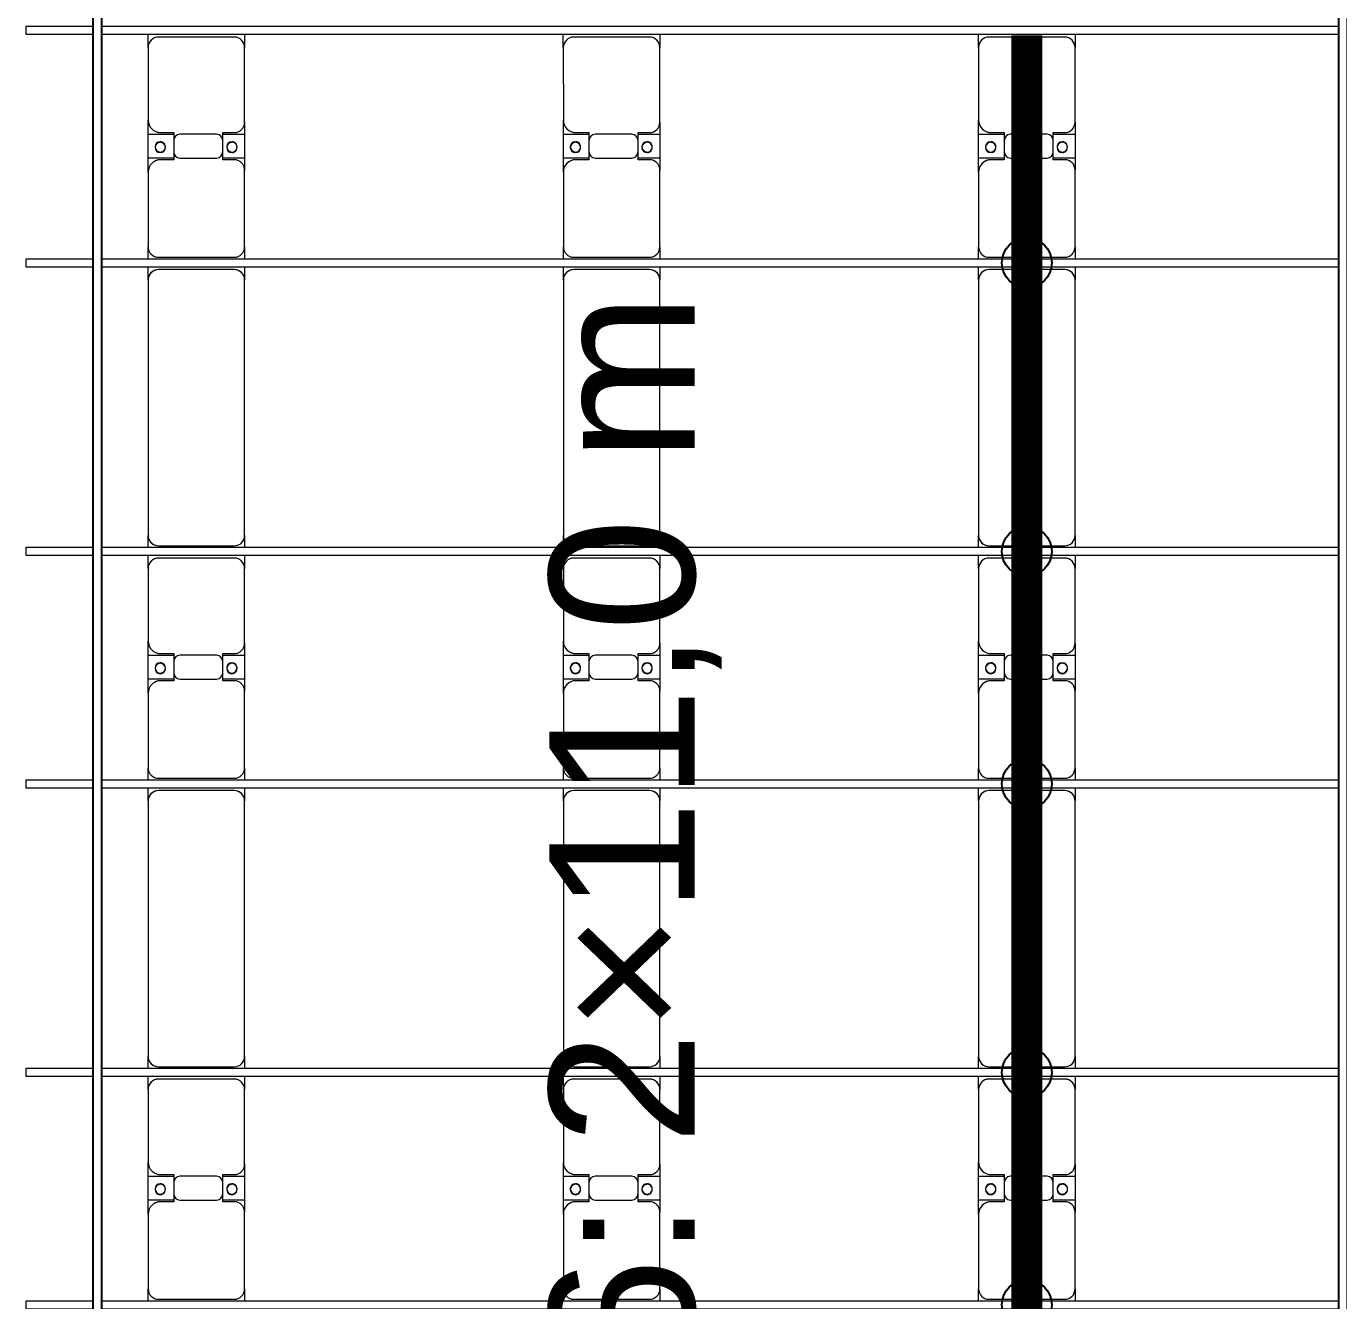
# Model space of a CAD drawing. Header units: millimetres. Extents: x -496478 to -186190, y -204059 to -87354.
# Drawn here: x -489553 to -483231, y -193780 to -187640 of the extents above; entities that cross this region are included whole.
import ezdxf

# ---------------------------------------------------------------- set-up
doc = ezdxf.new("R2010")
doc.units = ezdxf.units.MM
for name, color, linetype, lineweight in [('A-DETL-MBND', 5, 'Continuous', 9), ('A-GENM', 13, 'Continuous', 9), ('S-BEAM', 12, 'Continuous', 9)]:
    doc.layers.add(name, color=color, linetype=linetype, lineweight=lineweight)
doc.layers.add('GC-GHI CHU', color=2, linetype='Continuous')
doc.layers.add('GC-HOP 40x60 GIA CUONG', color=1, linetype='Continuous')
doc.styles.add('GC_VN', font='arial.ttf')

# ---------------------------------------------------------------- blocks, each defined once
blk = doc.blocks.new('Dai phao do pin - DẢI PHAO ĐỠ PIN-V117-BỐ TRÍ KHUNG KẾT CẤU BÈ PIN 01')
at = {"layer": 'A-DETL-MBND', "color": 8}
for p, q in [((3222.6, 241.6), (3279.7, 241.6)), ((3229.7, 191.6), (3229.7, -173.4)), ((3639.7, 241.6), (3279.7, 241.6)), ((3639.7, 241.6), (3822.2, 241.6)), ((3707.8, 241.6), (3890.3, 241.6)), ((3707.8, 118.2), (3707.8, 241.6)), ((3822.2, 241.6), (3822.2, 118.2)), ((4240.3, 241.6), (3890.3, 241.6)), ((4240.3, 241.6), (4302.6, 241.6)), ((4290.3, -173.4), (4290.3, 191.6)), ((4342.6, 241.6), (4399.7, 241.6)), ((4349.7, 191.6), (4349.7, -173.4)), ((5630.3, 241.6), (4399.7, 241.6)), ((5630.3, 241.6), (5692.6, 241.6)), ((5680.3, -173.4), (5680.3, 191.6)), ((5732.6, 241.6), (5789.7, 241.6)), ((5739.7, 191.6), (5739.7, -173.4)), ((6149.7, 241.6), (5789.7, 241.6)), ((6149.7, 241.6), (6332.2, 241.6)), ((6217.8, 241.6), (6400.3, 241.6)), ((6217.8, 118.2), (6217.8, 241.6)), ((6332.2, 241.6), (6332.2, 118.2)), ((6750.3, 241.6), (6400.3, 241.6)), ((6750.3, 241.6), (6812.6, 241.6)), ((6800.3, -173.4), (6800.3, 191.6)), ((6852.6, 241.6), (6909.7, 241.6)), ((6859.7, 191.6), (6859.7, -173.4)), ((8140.3, 241.6), (6909.7, 241.6)), ((8140.3, 241.6), (8202.6, 241.6)), ((8190.3, -173.4), (8190.3, 191.6)), ((8242.6, 241.6), (8299.7, 241.6)), ((8249.7, 191.6), (8249.7, -173.4)), ((8659.7, 241.6), (8299.7, 241.6)), ((8659.7, 241.6), (8842.2, 241.6)), ((8727.8, 241.6), (8910.3, 241.6)), ((8727.8, 118.2), (8727.8, 241.6)), ((8842.2, 241.6), (8842.2, 118.2)), ((9260.3, 241.6), (8910.3, 241.6)), ((9260.3, 241.6), (9322.6, 241.6)), ((9310.3, -173.4), (9310.3, 191.6)), ((3699.7, 118.2), (3699.7, 181.6)), ((3830.3, 181.6), (3830.3, 118.2)), ((6209.7, 118.2), (6209.7, 181.6)), ((6340.3, 181.6), (6340.3, 118.2)), ((8719.7, 118.2), (8719.7, 181.6)), ((8850.3, 181.6), (8850.3, 118.2)), ((3792.2, 118.2), (3699.7, 118.2)), ((3707.8, 88.2), (3707.8, -88.2)), ((3830.3, 118.2), (3737.8, 118.2)), ((3822.2, -88.2), (3822.2, 88.2)), ((6302.2, 118.2), (6209.7, 118.2)), ((6217.8, 88.2), (6217.8, -88.2)), ((6340.3, 118.2), (6247.8, 118.2)), ((6332.2, -88.2), (6332.2, 88.2)), ((8812.2, 118.2), (8719.7, 118.2)), ((8727.8, 88.2), (8727.8, -88.2)), ((8850.3, 118.2), (8757.8, 118.2)), ((8842.2, -88.2), (8842.2, 88.2)), ((3699.7, -173.4), (3699.7, -118.2)), ((3699.7, -118.2), (3792.2, -118.2)), ((3707.8, -223.4), (3707.8, -118.2)), ((3737.8, -118.2), (3830.3, -118.2)), ((3822.2, -118.2), (3822.2, -223.4)), ((3830.3, -118.2), (3830.3, -173.4)), ((6209.7, -173.4), (6209.7, -118.2)), ((6209.7, -118.2), (6302.2, -118.2)), ((6217.8, -223.4), (6217.8, -118.2)), ((6247.8, -118.2), (6340.3, -118.2)), ((6332.2, -118.2), (6332.2, -223.4)), ((6340.3, -118.2), (6340.3, -173.4)), ((8719.7, -173.4), (8719.7, -118.2)), ((8719.7, -118.2), (8812.2, -118.2)), ((8727.8, -223.4), (8727.8, -118.2)), ((8757.8, -118.2), (8850.3, -118.2)), ((8842.2, -118.2), (8842.2, -223.4)), ((8850.3, -118.2), (8850.3, -173.4)), ((3279.7, -223.4), (3222.6, -223.4)), ((3279.7, -223.4), (3649.7, -223.4)), ((3822.2, -223.4), (3649.7, -223.4)), ((3880.3, -223.4), (3707.8, -223.4)), ((3880.3, -223.4), (4240.3, -223.4)), ((4302.6, -223.4), (4240.3, -223.4)), ((4399.7, -223.4), (4342.6, -223.4)), ((4399.7, -223.4), (5630.3, -223.4)), ((5692.6, -223.4), (5630.3, -223.4)), ((5789.7, -223.4), (5732.6, -223.4)), ((5789.7, -223.4), (6159.7, -223.4)), ((6332.2, -223.4), (6159.7, -223.4)), ((6390.3, -223.4), (6217.8, -223.4)), ((6390.3, -223.4), (6750.3, -223.4)), ((6812.6, -223.4), (6750.3, -223.4)), ((6909.7, -223.4), (6852.6, -223.4)), ((6909.7, -223.4), (8140.3, -223.4)), ((8202.6, -223.4), (8140.3, -223.4)), ((8299.7, -223.4), (8242.6, -223.4)), ((8299.7, -223.4), (8669.7, -223.4)), ((8842.2, -223.4), (8669.7, -223.4)), ((8900.3, -223.4), (8727.8, -223.4)), ((8900.3, -223.4), (9260.3, -223.4)), ((9322.6, -223.4), (9260.3, -223.4))]:
    blk.add_line(p, q, dxfattribs=at)
for centre, radius, start, end in [((3279.7, 191.6), 50, 90, 180), ((3279.7, 191.6), 50, 135, 180), ((3639.7, 181.6), 60, 360, 90), ((3639.7, 181.6), 60, 360, 42.67657), ((3758.6, 183.2), 25, 360, 180), ((3761.4, 183.2), 25, 0, 180), ((3890.3, 181.6), 60, 90, 180), ((3890.3, 181.6), 60, 135, 180), ((4240.3, 191.6), 50, 360, 90), ((4240.3, 191.6), 50, 360, 45), ((4399.7, 191.6), 50, 90, 180), ((4399.7, 191.6), 50, 105.66771, 180), ((5630.3, 191.6), 50, 360, 90), ((5630.3, 191.6), 50, 15, 90), ((5789.7, 191.6), 50, 90, 180), ((5789.7, 191.6), 50, 135, 180), ((6149.7, 181.6), 60, 0, 90), ((6149.7, 181.6), 60, 0, 45), ((6268.6, 183.2), 25, 0, 180), ((6271.4, 183.2), 25, 0, 180), ((6400.3, 181.6), 60, 90, 180), ((6400.3, 181.6), 60, 135, 180), ((6750.3, 191.6), 50, 360, 90), ((6750.3, 191.6), 50, 360, 45), ((6909.7, 191.6), 50, 90, 180), ((6909.7, 191.6), 50, 105.76751, 180), ((8140.3, 191.6), 50, 360, 90), ((8140.3, 191.6), 50, 15, 90), ((8299.7, 191.6), 50, 90, 180), ((8299.7, 191.6), 50, 135, 180), ((8659.7, 181.6), 60, 0, 90), ((8659.7, 181.6), 60, 0, 45), ((8778.6, 183.2), 25, 360, 180), ((8781.4, 183.2), 25, 360, 180), ((8910.3, 181.6), 60, 90, 180), ((8910.3, 181.6), 60, 135, 180), ((9260.3, 191.6), 50, 360, 90), ((9260.3, 191.6), 50, 360, 45), ((3758.6, 183.2), 25, 180, 0), ((3761.4, 183.2), 25, 180, 0), ((3761.4, 183.2), 25, 180, 195), ((6268.6, 183.2), 25, 180, 360), ((6271.4, 183.2), 25, 180, 0), ((6271.4, 183.2), 25, 180, 195), ((8778.6, 183.2), 25, 180, 360), ((8781.4, 183.2), 25, 180, 0), ((8781.4, 183.2), 25, 180, 195), ((3737.8, 88.2), 30, 90, 180), ((3792.2, 88.2), 30, 360, 90), ((6247.8, 88.2), 30, 90, 180), ((6302.2, 88.2), 30, 360, 90), ((8757.8, 88.2), 30, 90, 180), ((8812.2, 88.2), 30, 360, 90), ((3737.8, -88.2), 30, 180, 270), ((3792.2, -88.2), 30, 270, 360), ((6247.8, -88.2), 30, 180, 270), ((6302.2, -88.2), 30, 270, 360), ((8757.8, -88.2), 30, 180, 270), ((8812.2, -88.2), 30, 270, 360), ((3279.7, -173.4), 50, 180, 270), ((3279.7, -173.4), 50, 180, 225), ((3649.7, -173.4), 50, 270, 360), ((3649.7, -173.4), 50, 315, 360), ((3758.6, -161.8), 25, 0, 180), ((3758.6, -161.8), 25, 180, 0), ((3761.4, -161.8), 25, 0, 180), ((3761.4, -161.8), 25, 120, 180), ((3761.4, -161.8), 25, 180, 0), ((3761.4, -161.8), 25, 75, 105), ((3758.6, -161.8), 25, 75, 90), ((3758.6, -161.8), 25, 30, 45), ((3758.6, -161.8), 25, 0, 15), ((3880.3, -173.4), 50, 180, 270), ((3880.3, -173.4), 50, 180, 225), ((4240.3, -173.4), 50, 270, 360), ((4240.3, -173.4), 50, 315, 360), ((4399.7, -173.4), 50, 180, 270), ((4399.7, -173.4), 50, 180, 270), ((5630.3, -173.4), 50, 270, 360), ((5630.3, -173.4), 50, 285, 360), ((5789.7, -173.4), 50, 180, 270), ((5789.7, -173.4), 50, 180, 225), ((6159.7, -173.4), 50, 270, 360), ((6159.7, -173.4), 50, 315, 360), ((6268.6, -161.8), 25, 0, 180), ((6268.6, -161.8), 25, 180, 0), ((6271.4, -161.8), 25, 0, 180), ((6271.4, -161.8), 25, 120, 180), ((6271.4, -161.8), 25, 180, 360), ((6271.4, -161.8), 25, 75, 105), ((6268.6, -161.8), 25, 75, 90), ((6268.6, -161.8), 25, 30, 45), ((6268.6, -161.8), 25, 0, 15), ((6390.3, -173.4), 50, 180, 270), ((6390.3, -173.4), 50, 180, 225), ((6750.3, -173.4), 50, 270, 360), ((6750.3, -173.4), 50, 315, 360), ((6909.7, -173.4), 50, 180, 270), ((6909.7, -173.4), 50, 180, 270), ((8140.3, -173.4), 50, 270, 360), ((8140.3, -173.4), 50, 285, 360), ((8299.7, -173.4), 50, 180, 270), ((8299.7, -173.4), 50, 180, 225), ((8669.7, -173.4), 50, 270, 0), ((8669.7, -173.4), 50, 315, 360), ((8778.6, -161.8), 25, 0, 180), ((8778.6, -161.8), 25, 180, 0), ((8781.4, -161.8), 25, 0, 180), ((8781.4, -161.8), 25, 120, 180), ((8781.4, -161.8), 25, 180, 0), ((8781.4, -161.8), 25, 75, 105), ((8778.6, -161.8), 25, 75, 90), ((8778.6, -161.8), 25, 30, 45), ((8778.6, -161.8), 25, 0, 15), ((8900.3, -173.4), 50, 180, 270), ((8900.3, -173.4), 50, 180, 225), ((9260.3, -173.4), 50, 270, 360), ((9260.3, -173.4), 50, 315, 360)]:
    blk.add_arc(centre, radius, start, end, dxfattribs=at)
blk = doc.blocks.new('Dai phao do pin - DẢI PHAO ĐỠ PIN-V118-BỐ TRÍ KHUNG KẾT CẤU BÈ PIN 01')
at = {"layer": 'A-DETL-MBND', "color": 8}
for p, q in [((3222.6, 241.6), (3279.7, 241.6)), ((3229.7, 191.6), (3229.7, -173.4)), ((3639.7, 241.6), (3279.7, 241.6)), ((3639.7, 241.6), (3822.2, 241.6)), ((3707.8, 241.6), (3890.3, 241.6)), ((3707.8, 118.2), (3707.8, 241.6)), ((3822.2, 241.6), (3822.2, 118.2)), ((4240.3, 241.6), (3890.3, 241.6)), ((4240.3, 241.6), (4302.6, 241.6)), ((4290.3, -173.4), (4290.3, 191.6)), ((4342.6, 241.6), (4399.7, 241.6)), ((4349.7, 191.6), (4349.7, -173.4)), ((5630.3, 241.6), (4399.7, 241.6)), ((5630.3, 241.6), (5692.6, 241.6)), ((5680.3, -173.4), (5680.3, 191.6)), ((5732.6, 241.6), (5789.7, 241.6)), ((5739.7, 191.6), (5739.7, -173.4)), ((6149.7, 241.6), (5789.7, 241.6)), ((6149.7, 241.6), (6332.2, 241.6)), ((6217.8, 241.6), (6400.3, 241.6)), ((6217.8, 118.2), (6217.8, 241.6)), ((6332.2, 241.6), (6332.2, 118.2)), ((6750.3, 241.6), (6400.3, 241.6)), ((6750.3, 241.6), (6812.6, 241.6)), ((6800.3, -173.4), (6800.3, 191.6)), ((6852.6, 241.6), (6909.7, 241.6)), ((6859.7, 191.6), (6859.7, -173.4)), ((8140.3, 241.6), (6909.7, 241.6)), ((8140.3, 241.6), (8202.6, 241.6)), ((8190.3, -173.4), (8190.3, 191.6)), ((8242.6, 241.6), (8299.7, 241.6)), ((8249.7, 191.6), (8249.7, -173.4)), ((8659.7, 241.6), (8299.7, 241.6)), ((8659.7, 241.6), (8842.2, 241.6)), ((8727.8, 241.6), (8910.3, 241.6)), ((8727.8, 118.2), (8727.8, 241.6)), ((8842.2, 241.6), (8842.2, 118.2)), ((9260.3, 241.6), (8910.3, 241.6)), ((9260.3, 241.6), (9322.6, 241.6)), ((9310.3, -173.4), (9310.3, 191.6)), ((3699.7, 118.2), (3699.7, 181.6)), ((3830.3, 181.6), (3830.3, 118.2)), ((6209.7, 118.2), (6209.7, 181.6)), ((6340.3, 181.6), (6340.3, 118.2)), ((8719.7, 118.2), (8719.7, 181.6)), ((8850.3, 181.6), (8850.3, 118.2)), ((3792.2, 118.2), (3699.7, 118.2)), ((3707.8, 88.2), (3707.8, -88.2)), ((3830.3, 118.2), (3737.8, 118.2)), ((3822.2, -88.2), (3822.2, 88.2)), ((6302.2, 118.2), (6209.7, 118.2)), ((6217.8, 88.2), (6217.8, -88.2)), ((6340.3, 118.2), (6247.8, 118.2)), ((6332.2, -88.2), (6332.2, 88.2)), ((8812.2, 118.2), (8719.7, 118.2)), ((8727.8, 88.2), (8727.8, -88.2)), ((8850.3, 118.2), (8757.8, 118.2)), ((8842.2, -88.2), (8842.2, 88.2)), ((3699.7, -173.4), (3699.7, -118.2)), ((3699.7, -118.2), (3792.2, -118.2)), ((3707.8, -223.4), (3707.8, -118.2)), ((3737.8, -118.2), (3830.3, -118.2)), ((3822.2, -118.2), (3822.2, -223.4)), ((3830.3, -118.2), (3830.3, -173.4)), ((6209.7, -173.4), (6209.7, -118.2)), ((6209.7, -118.2), (6302.2, -118.2)), ((6217.8, -223.4), (6217.8, -118.2)), ((6247.8, -118.2), (6340.3, -118.2)), ((6332.2, -118.2), (6332.2, -223.4)), ((6340.3, -118.2), (6340.3, -173.4)), ((8719.7, -173.4), (8719.7, -118.2)), ((8719.7, -118.2), (8812.2, -118.2)), ((8727.8, -223.4), (8727.8, -118.2)), ((8757.8, -118.2), (8850.3, -118.2)), ((8842.2, -118.2), (8842.2, -223.4)), ((8850.3, -118.2), (8850.3, -173.4)), ((3279.7, -223.4), (3222.6, -223.4)), ((3279.7, -223.4), (3649.7, -223.4)), ((3822.2, -223.4), (3649.7, -223.4)), ((3880.3, -223.4), (3707.8, -223.4)), ((3880.3, -223.4), (4240.3, -223.4)), ((4302.6, -223.4), (4240.3, -223.4)), ((4399.7, -223.4), (4342.6, -223.4)), ((4399.7, -223.4), (5630.3, -223.4)), ((5692.6, -223.4), (5630.3, -223.4)), ((5789.7, -223.4), (5732.6, -223.4)), ((5789.7, -223.4), (6159.7, -223.4)), ((6332.2, -223.4), (6159.7, -223.4)), ((6390.3, -223.4), (6217.8, -223.4)), ((6390.3, -223.4), (6750.3, -223.4)), ((6812.6, -223.4), (6750.3, -223.4)), ((6909.7, -223.4), (6852.6, -223.4)), ((6909.7, -223.4), (8140.3, -223.4)), ((8202.6, -223.4), (8140.3, -223.4)), ((8299.7, -223.4), (8242.6, -223.4)), ((8299.7, -223.4), (8669.7, -223.4)), ((8842.2, -223.4), (8669.7, -223.4)), ((8900.3, -223.4), (8727.8, -223.4)), ((8900.3, -223.4), (9260.3, -223.4)), ((9322.6, -223.4), (9260.3, -223.4))]:
    blk.add_line(p, q, dxfattribs=at)
for centre, radius, start, end in [((3279.7, 191.6), 50, 90, 180), ((3279.7, 191.6), 50, 135, 180), ((3639.7, 181.6), 60, 360, 90), ((3639.7, 181.6), 60, 360, 42.63491), ((3758.6, 183.2), 25, 360, 180), ((3761.4, 183.2), 25, 0, 180), ((3890.3, 181.6), 60, 90, 180), ((3890.3, 181.6), 60, 135, 180), ((4240.3, 191.6), 50, 360, 90), ((4240.3, 191.6), 50, 360, 45), ((4399.7, 191.6), 50, 90, 180), ((4399.7, 191.6), 50, 105, 180), ((5630.3, 191.6), 50, 360, 90), ((5630.3, 191.6), 50, 15, 90), ((5789.7, 191.6), 50, 90, 180), ((5789.7, 191.6), 50, 135, 180), ((6149.7, 181.6), 60, 0, 90), ((6149.7, 181.6), 60, 0, 45), ((6268.6, 183.2), 25, 0, 180), ((6271.4, 183.2), 25, 0, 180), ((6400.3, 181.6), 60, 90, 180), ((6400.3, 181.6), 60, 135, 180), ((6750.3, 191.6), 50, 360, 90), ((6750.3, 191.6), 50, 360, 45), ((6909.7, 191.6), 50, 90, 180), ((6909.7, 191.6), 50, 105, 180), ((8140.3, 191.6), 50, 360, 90), ((8140.3, 191.6), 50, 15, 90), ((8299.7, 191.6), 50, 90, 180), ((8299.7, 191.6), 50, 135, 180), ((8659.7, 181.6), 60, 0, 90), ((8659.7, 181.6), 60, 0, 45), ((8778.6, 183.2), 25, 360, 180), ((8781.4, 183.2), 25, 360, 180), ((8910.3, 181.6), 60, 90, 180), ((8910.3, 181.6), 60, 135, 180), ((9260.3, 191.6), 50, 360, 90), ((9260.3, 191.6), 50, 360, 45), ((3758.6, 183.2), 25, 180, 0), ((3761.4, 183.2), 25, 180, 0), ((3761.4, 183.2), 25, 180, 195), ((6268.6, 183.2), 25, 180, 360), ((6271.4, 183.2), 25, 180, 0), ((6271.4, 183.2), 25, 180, 195), ((8778.6, 183.2), 25, 180, 360), ((8781.4, 183.2), 25, 180, 0), ((8781.4, 183.2), 25, 180, 195), ((3737.8, 88.2), 30, 90, 180), ((3792.2, 88.2), 30, 360, 90), ((6247.8, 88.2), 30, 90, 180), ((6302.2, 88.2), 30, 360, 90), ((8757.8, 88.2), 30, 90, 180), ((8812.2, 88.2), 30, 360, 90), ((3737.8, -88.2), 30, 180, 270), ((3792.2, -88.2), 30, 270, 360), ((6247.8, -88.2), 30, 180, 270), ((6302.2, -88.2), 30, 270, 360), ((8757.8, -88.2), 30, 180, 270), ((8812.2, -88.2), 30, 270, 360), ((3279.7, -173.4), 50, 180, 270), ((3279.7, -173.4), 50, 180, 225), ((3649.7, -173.4), 50, 270, 360), ((3649.7, -173.4), 50, 315, 360), ((3758.6, -161.8), 25, 0, 180), ((3758.6, -161.8), 25, 180, 0), ((3761.4, -161.8), 25, 0, 180), ((3761.4, -161.8), 25, 120, 180), ((3761.4, -161.8), 25, 180, 0), ((3761.4, -161.8), 25, 75, 105), ((3758.6, -161.8), 25, 75, 90), ((3758.6, -161.8), 25, 30, 45), ((3758.6, -161.8), 25, 0, 15), ((3880.3, -173.4), 50, 180, 270), ((3880.3, -173.4), 50, 180, 225), ((4240.3, -173.4), 50, 270, 360), ((4240.3, -173.4), 50, 315, 360), ((4399.7, -173.4), 50, 180, 270), ((4399.7, -173.4), 50, 180, 270), ((5630.3, -173.4), 50, 270, 360), ((5630.3, -173.4), 50, 285, 360), ((5789.7, -173.4), 50, 180, 270), ((5789.7, -173.4), 50, 180, 225), ((6159.7, -173.4), 50, 270, 360), ((6159.7, -173.4), 50, 315, 360), ((6268.6, -161.8), 25, 0, 180), ((6268.6, -161.8), 25, 180, 0), ((6271.4, -161.8), 25, 0, 180), ((6271.4, -161.8), 25, 120, 180), ((6271.4, -161.8), 25, 180, 360), ((6271.4, -161.8), 25, 75, 105), ((6268.6, -161.8), 25, 75, 90), ((6268.6, -161.8), 25, 30, 45), ((6268.6, -161.8), 25, 0, 15), ((6390.3, -173.4), 50, 180, 270), ((6390.3, -173.4), 50, 180, 225), ((6750.3, -173.4), 50, 270, 360), ((6750.3, -173.4), 50, 315, 360), ((6909.7, -173.4), 50, 180, 270), ((6909.7, -173.4), 50, 180, 270), ((8140.3, -173.4), 50, 270, 360), ((8140.3, -173.4), 50, 285, 360), ((8299.7, -173.4), 50, 180, 270), ((8299.7, -173.4), 50, 180, 225), ((8669.7, -173.4), 50, 270, 0), ((8669.7, -173.4), 50, 315, 360), ((8778.6, -161.8), 25, 0, 180), ((8778.6, -161.8), 25, 180, 0), ((8781.4, -161.8), 25, 0, 180), ((8781.4, -161.8), 25, 120, 180), ((8781.4, -161.8), 25, 180, 0), ((8781.4, -161.8), 25, 75, 105), ((8778.6, -161.8), 25, 75, 90), ((8778.6, -161.8), 25, 30, 45), ((8778.6, -161.8), 25, 0, 15), ((8900.3, -173.4), 50, 180, 270), ((8900.3, -173.4), 50, 180, 225), ((9260.3, -173.4), 50, 270, 360), ((9260.3, -173.4), 50, 315, 360)]:
    blk.add_arc(centre, radius, start, end, dxfattribs=at)
blk = doc.blocks.new('Dai phao do pin - DẢI PHAO ĐỠ PIN-V119-BỐ TRÍ KHUNG KẾT CẤU BÈ PIN 01')
at = {"layer": 'A-DETL-MBND', "color": 8}
for p, q in [((3222.6, 241.6), (3279.7, 241.6)), ((3229.7, 191.6), (3229.7, -173.4)), ((3639.7, 241.6), (3279.7, 241.6)), ((3639.7, 241.6), (3822.2, 241.6)), ((3707.8, 241.6), (3890.3, 241.6)), ((3707.8, 118.2), (3707.8, 241.6)), ((3822.2, 241.6), (3822.2, 118.2)), ((4240.3, 241.6), (3890.3, 241.6)), ((4240.3, 241.6), (4302.6, 241.6)), ((4290.3, -173.4), (4290.3, 191.6)), ((4342.6, 241.6), (4399.7, 241.6)), ((4349.7, 191.6), (4349.7, -173.4)), ((5630.3, 241.6), (4399.7, 241.6)), ((5630.3, 241.6), (5692.6, 241.6)), ((5680.3, -173.4), (5680.3, 191.6)), ((5732.6, 241.6), (5789.7, 241.6)), ((5739.7, 191.6), (5739.7, -173.4)), ((6149.7, 241.6), (5789.7, 241.6)), ((6149.7, 241.6), (6332.2, 241.6)), ((6217.8, 241.6), (6400.3, 241.6)), ((6217.8, 118.2), (6217.8, 241.6)), ((6332.2, 241.6), (6332.2, 118.2)), ((6750.3, 241.6), (6400.3, 241.6)), ((6750.3, 241.6), (6812.6, 241.6)), ((6800.3, -173.4), (6800.3, 191.6)), ((6852.6, 241.6), (6909.7, 241.6)), ((6859.7, 191.6), (6859.7, -173.4)), ((8140.3, 241.6), (6909.7, 241.6)), ((8140.3, 241.6), (8202.6, 241.6)), ((8190.3, -173.4), (8190.3, 191.6)), ((8242.6, 241.6), (8299.7, 241.6)), ((8249.7, 191.6), (8249.7, -173.4)), ((8659.7, 241.6), (8299.7, 241.6)), ((8659.7, 241.6), (8842.2, 241.6)), ((8727.8, 241.6), (8910.3, 241.6)), ((8727.8, 118.2), (8727.8, 241.6)), ((8842.2, 241.6), (8842.2, 118.2)), ((9260.3, 241.6), (8910.3, 241.6)), ((9260.3, 241.6), (9322.6, 241.6)), ((9310.3, -173.4), (9310.3, 191.6)), ((3699.7, 118.2), (3699.7, 181.6)), ((3830.3, 181.6), (3830.3, 118.2)), ((6209.7, 118.2), (6209.7, 181.6)), ((6340.3, 181.6), (6340.3, 118.2)), ((8719.7, 118.2), (8719.7, 181.6)), ((8850.3, 181.6), (8850.3, 118.2)), ((3792.2, 118.2), (3699.7, 118.2)), ((3707.8, 88.2), (3707.8, -88.2)), ((3830.3, 118.2), (3737.8, 118.2)), ((3822.2, -88.2), (3822.2, 88.2)), ((6302.2, 118.2), (6209.7, 118.2)), ((6217.8, 88.2), (6217.8, -88.2)), ((6340.3, 118.2), (6247.8, 118.2)), ((6332.2, -88.2), (6332.2, 88.2)), ((8812.2, 118.2), (8719.7, 118.2)), ((8727.8, 88.2), (8727.8, -88.2)), ((8850.3, 118.2), (8757.8, 118.2)), ((8842.2, -88.2), (8842.2, 88.2)), ((3699.7, -173.4), (3699.7, -118.2)), ((3699.7, -118.2), (3792.2, -118.2)), ((3707.8, -223.4), (3707.8, -118.2)), ((3737.8, -118.2), (3830.3, -118.2)), ((3822.2, -118.2), (3822.2, -223.4)), ((3830.3, -118.2), (3830.3, -173.4)), ((6209.7, -173.4), (6209.7, -118.2)), ((6209.7, -118.2), (6302.2, -118.2)), ((6217.8, -223.4), (6217.8, -118.2)), ((6247.8, -118.2), (6340.3, -118.2)), ((6332.2, -118.2), (6332.2, -223.4)), ((6340.3, -118.2), (6340.3, -173.4)), ((8719.7, -173.4), (8719.7, -118.2)), ((8719.7, -118.2), (8812.2, -118.2)), ((8727.8, -223.4), (8727.8, -118.2)), ((8757.8, -118.2), (8850.3, -118.2)), ((8842.2, -118.2), (8842.2, -223.4)), ((8850.3, -118.2), (8850.3, -173.4)), ((3279.7, -223.4), (3222.6, -223.4)), ((3279.7, -223.4), (3649.7, -223.4)), ((3822.2, -223.4), (3649.7, -223.4)), ((3880.3, -223.4), (3707.8, -223.4)), ((3880.3, -223.4), (4240.3, -223.4)), ((4302.6, -223.4), (4240.3, -223.4)), ((4399.7, -223.4), (4342.6, -223.4)), ((4399.7, -223.4), (5630.3, -223.4)), ((5692.6, -223.4), (5630.3, -223.4)), ((5789.7, -223.4), (5732.6, -223.4)), ((5789.7, -223.4), (6159.7, -223.4)), ((6332.2, -223.4), (6159.7, -223.4)), ((6390.3, -223.4), (6217.8, -223.4)), ((6390.3, -223.4), (6750.3, -223.4)), ((6812.6, -223.4), (6750.3, -223.4)), ((6909.7, -223.4), (6852.6, -223.4)), ((6909.7, -223.4), (8140.3, -223.4)), ((8202.6, -223.4), (8140.3, -223.4)), ((8299.7, -223.4), (8242.6, -223.4)), ((8299.7, -223.4), (8669.7, -223.4)), ((8842.2, -223.4), (8669.7, -223.4)), ((8900.3, -223.4), (8727.8, -223.4)), ((8900.3, -223.4), (9260.3, -223.4)), ((9322.6, -223.4), (9260.3, -223.4))]:
    blk.add_line(p, q, dxfattribs=at)
for centre, radius, start, end in [((3279.7, 191.6), 50, 90, 180), ((3279.7, 191.6), 50, 135, 180), ((3639.7, 181.6), 60, 360, 90), ((3639.7, 181.6), 60, 360, 42.59325), ((3758.6, 183.2), 25, 360, 180), ((3761.4, 183.2), 25, 0, 180), ((3890.3, 181.6), 60, 90, 180), ((3890.3, 181.6), 60, 135, 180), ((4240.3, 191.6), 50, 360, 90), ((4240.3, 191.6), 50, 360, 45), ((4399.7, 191.6), 50, 90, 180), ((4399.7, 191.6), 50, 105, 180), ((5630.3, 191.6), 50, 360, 90), ((5630.3, 191.6), 50, 15, 90), ((5789.7, 191.6), 50, 90, 180), ((5789.7, 191.6), 50, 135, 180), ((6149.7, 181.6), 60, 0, 90), ((6149.7, 181.6), 60, 0, 45), ((6268.6, 183.2), 25, 0, 180), ((6271.4, 183.2), 25, 0, 180), ((6400.3, 181.6), 60, 90, 180), ((6400.3, 181.6), 60, 135, 180), ((6750.3, 191.6), 50, 360, 90), ((6750.3, 191.6), 50, 360, 45), ((6909.7, 191.6), 50, 90, 180), ((6909.7, 191.6), 50, 105, 180), ((8140.3, 191.6), 50, 360, 90), ((8140.3, 191.6), 50, 15, 90), ((8299.7, 191.6), 50, 90, 180), ((8299.7, 191.6), 50, 135, 180), ((8659.7, 181.6), 60, 0, 90), ((8659.7, 181.6), 60, 0, 45), ((8778.6, 183.2), 25, 360, 180), ((8781.4, 183.2), 25, 360, 180), ((8910.3, 181.6), 60, 90, 180), ((8910.3, 181.6), 60, 135, 180), ((9260.3, 191.6), 50, 360, 90), ((9260.3, 191.6), 50, 360, 45), ((3758.6, 183.2), 25, 180, 0), ((3761.4, 183.2), 25, 180, 0), ((3761.4, 183.2), 25, 180, 195), ((6268.6, 183.2), 25, 180, 360), ((6271.4, 183.2), 25, 180, 0), ((6271.4, 183.2), 25, 180, 195), ((8778.6, 183.2), 25, 180, 360), ((8781.4, 183.2), 25, 180, 0), ((8781.4, 183.2), 25, 180, 195), ((3737.8, 88.2), 30, 90, 180), ((3792.2, 88.2), 30, 360, 90), ((6247.8, 88.2), 30, 90, 180), ((6302.2, 88.2), 30, 360, 90), ((8757.8, 88.2), 30, 90, 180), ((8812.2, 88.2), 30, 360, 90), ((3737.8, -88.2), 30, 180, 270), ((3792.2, -88.2), 30, 270, 360), ((6247.8, -88.2), 30, 180, 270), ((6302.2, -88.2), 30, 270, 360), ((8757.8, -88.2), 30, 180, 270), ((8812.2, -88.2), 30, 270, 360), ((3279.7, -173.4), 50, 180, 270), ((3279.7, -173.4), 50, 180, 225), ((3649.7, -173.4), 50, 270, 360), ((3649.7, -173.4), 50, 315, 360), ((3758.6, -161.8), 25, 0, 180), ((3758.6, -161.8), 25, 180, 0), ((3761.4, -161.8), 25, 0, 180), ((3761.4, -161.8), 25, 120, 180), ((3761.4, -161.8), 25, 180, 0), ((3761.4, -161.8), 25, 75, 105), ((3758.6, -161.8), 25, 75, 90), ((3758.6, -161.8), 25, 30, 45), ((3758.6, -161.8), 25, 0, 15), ((3880.3, -173.4), 50, 180, 270), ((3880.3, -173.4), 50, 180, 225), ((4240.3, -173.4), 50, 270, 360), ((4240.3, -173.4), 50, 315, 360), ((4399.7, -173.4), 50, 180, 270), ((4399.7, -173.4), 50, 180, 270), ((5630.3, -173.4), 50, 270, 360), ((5630.3, -173.4), 50, 285, 360), ((5789.7, -173.4), 50, 180, 270), ((5789.7, -173.4), 50, 180, 225), ((6159.7, -173.4), 50, 270, 360), ((6159.7, -173.4), 50, 315, 360), ((6268.6, -161.8), 25, 0, 180), ((6268.6, -161.8), 25, 180, 0), ((6271.4, -161.8), 25, 0, 180), ((6271.4, -161.8), 25, 120, 180), ((6271.4, -161.8), 25, 180, 360), ((6271.4, -161.8), 25, 75, 105), ((6268.6, -161.8), 25, 75, 90), ((6268.6, -161.8), 25, 30, 45), ((6268.6, -161.8), 25, 0, 15), ((6390.3, -173.4), 50, 180, 270), ((6390.3, -173.4), 50, 180, 225), ((6750.3, -173.4), 50, 270, 360), ((6750.3, -173.4), 50, 315, 360), ((6909.7, -173.4), 50, 180, 270), ((6909.7, -173.4), 50, 180, 270), ((8140.3, -173.4), 50, 270, 360), ((8140.3, -173.4), 50, 285, 360), ((8299.7, -173.4), 50, 180, 270), ((8299.7, -173.4), 50, 180, 225), ((8669.7, -173.4), 50, 270, 0), ((8669.7, -173.4), 50, 315, 360), ((8778.6, -161.8), 25, 0, 180), ((8778.6, -161.8), 25, 180, 0), ((8781.4, -161.8), 25, 0, 180), ((8781.4, -161.8), 25, 120, 180), ((8781.4, -161.8), 25, 180, 0), ((8781.4, -161.8), 25, 75, 105), ((8778.6, -161.8), 25, 75, 90), ((8778.6, -161.8), 25, 30, 45), ((8778.6, -161.8), 25, 0, 15), ((8900.3, -173.4), 50, 180, 270), ((8900.3, -173.4), 50, 180, 225), ((9260.3, -173.4), 50, 270, 360), ((9260.3, -173.4), 50, 315, 360)]:
    blk.add_arc(centre, radius, start, end, dxfattribs=at)
blk = doc.blocks.new('Dầm C52 - Dầm C52-25227-BỐ TRÍ KHUNG KẾT CẤU BÈ PIN 01')
at = {"layer": 'S-BEAM', "color": 1}
for p, q in [((6352.6, 20), (12312.6, 20)), ((12352.6, 20), (12674.3, 20)), ((12674.3, 20), (12674.3, -20)), ((12312.6, -20), (6352.6, -20)), ((12674.3, -20), (12352.6, -20))]:
    blk.add_line(p, q, dxfattribs=at)
blk = doc.blocks.new('Dầm C52 - Hộp 40x60-25870-BỐ TRÍ KHUNG KẾT CẤU BÈ PIN 01')
at = {"layer": 'S-BEAM', "color": 3, "lineweight": 25}
for p, q in [((-37172.3, 20), (37172.3, 20)), ((37172.3, -20), (-37172.3, -20))]:
    blk.add_line(p, q, dxfattribs=at)
blk = doc.blocks.new('HOBANMONG_BEPIN 1_rvt-1-BỐ TRÍ KHUNG KẾT CẤU BÈ PIN 01')
at = {"layer": 'A-GENM', "lineweight": 9, "rotation": 90.00075860989342}
for name, p in [('Dai phao do pin - DẢI PHAO ĐỠ PIN-V119-BỐ TRÍ KHUNG KẾT CẤU BÈ PIN 01', (-488724.5, -197002.3)), ('Dai phao do pin - DẢI PHAO ĐỠ PIN-V118-BỐ TRÍ KHUNG KẾT CẤU BÈ PIN 01', (-486724.5, -197002.3)), ('Dai phao do pin - DẢI PHAO ĐỠ PIN-V117-BỐ TRÍ KHUNG KẾT CẤU BÈ PIN 01', (-484724.5, -197002.3))]:
    blk.add_blockref(name, p, dxfattribs=at)
at = {"layer": 'S-BEAM', "lineweight": 9}
for name, p, rotation in [('Dầm C52 - Hộp 40x60-25870-BỐ TRÍ KHUNG KẾT CẤU BÈ PIN 01', (-489211.8, -162579.7), 90.00075860989166), ('Dầm C52 - Hộp 40x60-25870-BỐ TRÍ KHUNG KẾT CẤU BÈ PIN 01', (-483211.8, -162579.6), 90.00075860989166), ('Dầm C52 - Dầm C52-25227-BỐ TRÍ KHUNG KẾT CẤU BÈ PIN 01', (-476878.9, -187659.6), 180.0007586094741), ('Dầm C52 - Dầm C52-25227-BỐ TRÍ KHUNG KẾT CẤU BÈ PIN 01', (-476878.9, -188779.6), 180.0007586094741), ('Dầm C52 - Dầm C52-25227-BỐ TRÍ KHUNG KẾT CẤU BÈ PIN 01', (-476878.9, -190169.6), 180.0007586094741), ('Dầm C52 - Dầm C52-25227-BỐ TRÍ KHUNG KẾT CẤU BÈ PIN 01', (-476878.8, -191289.6), 180.0007586094741), ('Dầm C52 - Dầm C52-25227-BỐ TRÍ KHUNG KẾT CẤU BÈ PIN 01', (-476878.8, -192679.6), 180.0007586094741), ('Dầm C52 - Dầm C52-25227-BỐ TRÍ KHUNG KẾT CẤU BÈ PIN 01', (-476878.8, -193799.6), 180.0007586094741)]:
    blk.add_blockref(name, p, dxfattribs=dict(at, rotation=rotation))

msp = doc.modelspace()

# ---------------------------------------------------------------- linework, layer by layer
at = {"layer": 'GC-HOP 40x60 GIA CUONG', "const_width": 150}
msp.add_lwpolyline([(-484734, -198677.8), (-484734, -187684.3)], dxfattribs=at)
at = {"layer": 'GC-HOP 40x60 GIA CUONG'}
for centre in [(-484734, -188779.6), (-484734, -190169.6), (-484734, -191289.6), (-484734, -192679.6), (-484734, -193799.6)]:
    msp.add_circle(centre, 120, dxfattribs=at)

# ---------------------------------------------------------------- block references
at = {"lineweight": 5}
msp.add_blockref('HOBANMONG_BEPIN 1_rvt-1-BỐ TRÍ KHUNG KẾT CẤU BÈ PIN 01', (0, 0), dxfattribs=at)

# ---------------------------------------------------------------- texts
at = {"layer": 'GC-GHI CHU', "style": 'GC_VN'}
msp.add_text('B1-46: 2×11,0 m', height=700, rotation=90, dxfattribs=at).set_placement((-486334, -196181))

doc.saveas('drawing.dxf')
